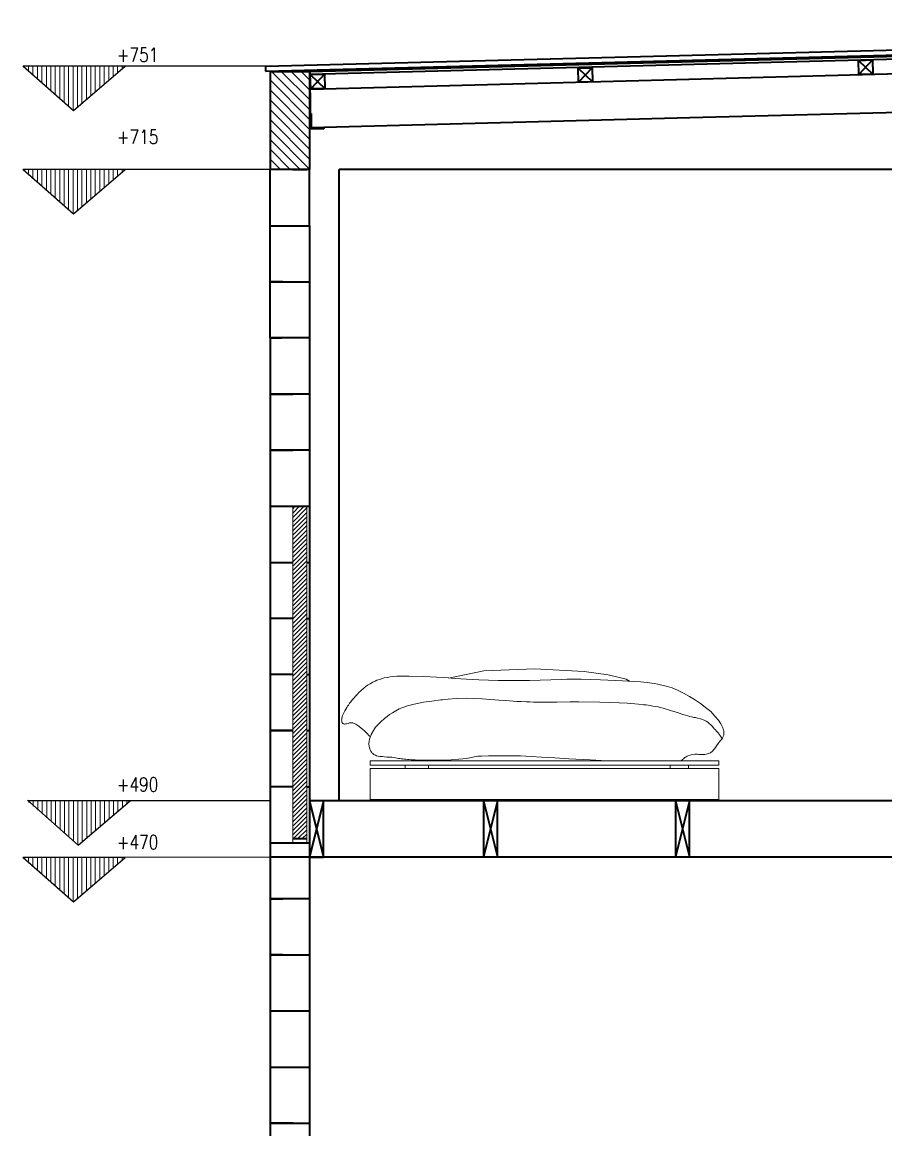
# Model space of a CAD drawing. Header units: metres. Extents: x -90 to 10476, y -9 to 23.
# Drawn here: x -34.827 to -31.748, y 8.623 to 12.574 of the extents above; entities that cross this region are included whole.
import ezdxf

# ---------------------------------------------------------------- set-up
doc = ezdxf.new("R2010")
doc.units = ezdxf.units.M
doc.header["$LTSCALE"] = 5
doc.header["$MEASUREMENT"] = 0
for name, color, linetype, lineweight in [('A-ELEV-MBE1', 7, 'Continuous', 35), ('A-ELEV-PATT', 255, 'Continuous', 18), ('A-FURN', 253, 'Continuous', 18), ('A-SECT-MCUT', 7, 'Continuous', 35), ('A-SECT-PATT', 8, 'Continuous', 18)]:
    doc.layers.add(name, color=color, linetype=linetype, lineweight=lineweight)
doc.layers.add('quote', color=3, linetype='Continuous')
doc.styles.add('E-ROMANS', font='romans.shx', dxfattribs={"width": 0.8})

msp = doc.modelspace()

# ---------------------------------------------------------------- hatches: boundary and pattern name
at = {"layer": 'A-ELEV-PATT'}
h = msp.add_hatch(dxfattribs=at)
h.set_pattern_fill('ANSI31', color=256, scale=0.005, angle=225, style=0)
h.set_pattern_definition([(270, (169.840012, -119.407307), (0.015875, -4e-17), [])])
h.paths.add_polyline_path([(-34.8273, 12.4163), (-34.6433, 12.2577), (-34.4594, 12.4163)])
h = msp.add_hatch(dxfattribs=at)
h.set_pattern_fill('ANSI31', color=256, scale=0.005, angle=225, style=0)
h.set_pattern_definition([(270, (169.840012, -119.77562), (0.015875, -4e-17), [])])
h.paths.add_polyline_path([(-34.8273, 12.048), (-34.6433, 11.8894), (-34.4594, 12.048)])
h = msp.add_hatch(dxfattribs=at)
h.set_pattern_fill('ANSI31', color=256, scale=0.005, angle=225, style=0)
h.set_pattern_definition([(270, (169.857104, -122.02636), (0.015875, -4e-17), [])])
h.paths.add_polyline_path([(-34.8103, 9.7972), (-34.6263, 9.6387), (-34.4423, 9.7972)])
h = msp.add_hatch(dxfattribs=at)
h.set_pattern_fill('ANSI31', color=256, scale=0.005, angle=225, style=0)
h.set_pattern_definition([(270, (169.840012, -122.22933), (0.015875, -4e-17), [])])
h.paths.add_polyline_path([(-34.8273, 9.5943), (-34.6433, 9.4357), (-34.4594, 9.5943)])
at = {"layer": 'A-SECT-PATT'}
h = msp.add_hatch(dxfattribs=at)
h.set_pattern_fill('ANSI31', color=256, scale=0.2, angle=90, style=0)
h.set_pattern_definition([(135, (-41.889796, 1.858333), (-0.01767767, -0.01767767), [])])
h.paths.add_polyline_path([(-33.9424, 12.398), (-33.9424, 12.048), (-33.8376, 12.048), (-33.8126, 12.0481), (-33.8126, 12.048), (-33.8024, 12.048), (-33.8024, 12.398)])
h = msp.add_hatch(dxfattribs=at)
h.set_pattern_fill('ANSI31', color=256, scale=0.0035, angle=90, style=0)
h.set_pattern_definition([(45, (-58.027233, -16.343878), (-0.007857724, 0.007857724), [])])
h.paths.add_polyline_path([(-33.8126, 10.8468), (-33.8626, 10.847), (-33.8626, 9.662), (-33.8126, 9.662)])

# ---------------------------------------------------------------- linework, layer by layer
at = {"layer": 'A-ELEV-MBE1'}
for p, q in [((-33.9595, 12.4163), (-27.909, 12.5735)), ((-33.9591, 12.3983), (-27.9086, 12.5555)), ((-33.9595, 12.4163), (-33.9591, 12.3983)), ((-32.4498, 12.3707), (-30.9543, 12.4095)), ((-33.8013, 12.398), (-33.8024, 12.398)), ((-33.8013, 12.398), (-33.8004, 12.2474)), ((-33.7981, 12.3343), (-32.4491, 12.3707)), ((-33.8004, 12.2474), (-33.7967, 12.2474)), ((-33.7967, 12.2474), (-33.7967, 12.198)), ((-32.4462, 12.233), (-30.9554, 12.2717)), ((-33.8015, 12.2441), (-33.7985, 12.2441)), ((-33.7967, 12.198), (-32.4462, 12.233)), ((-33.7515, 12.1971), (-33.7515, 12.1941)), ((-33.9426, 11.8472), (-33.9426, 12.048)), ((-33.8626, 12.0479), (-33.8126, 12.0481)), ((-33.8024, 11.8472), (-33.8023, 12.0481)), ((-33.6975, 9.7972), (-33.6975, 12.048)), ((-32.4474, 12.048), (-33.6975, 12.048)), ((-31.6475, 12.048), (-32.4475, 12.048)), ((-33.9426, 11.6472), (-33.9426, 11.8472)), ((-33.9426, 11.8472), (-33.8024, 11.8472)), ((-33.8024, 11.8472), (-33.8024, 11.2472)), ((-33.9426, 11.4472), (-33.9426, 11.6472)), ((-33.9426, 11.6472), (-33.8024, 11.6472)), ((-33.8973, 11.6472), (-33.9426, 11.6472)), ((-33.8024, 11.4472), (-33.9426, 11.4472)), ((-33.9424, 8.4472), (-33.9424, 11.4472)), ((-33.9424, 11.4472), (-33.9024, 11.4472)), ((-33.8973, 11.4472), (-33.9424, 11.4472)), ((-33.9424, 11.2472), (-33.8626, 11.2472)), ((-33.8024, 11.2472), (-33.9424, 11.2472)), ((-33.8024, 11.2472), (-33.8024, 11.0472)), ((-33.9424, 11.0472), (-33.8626, 11.0472)), ((-33.8024, 11.0472), (-33.9424, 11.0472)), ((-33.8024, 11.0472), (-33.8024, 10.8472)), ((-33.9424, 10.847), (-33.8626, 10.847)), ((-33.8626, 10.847), (-33.8126, 10.847)), ((-33.8126, 10.847), (-33.8024, 10.847)), ((-33.8024, 10.8472), (-33.8024, 9.4472)), ((-33.9424, 10.6472), (-33.8626, 10.6472)), ((-33.8126, 10.6472), (-33.8024, 10.6472)), ((-33.8626, 10.4472), (-33.9424, 10.4472)), ((-33.8126, 10.4472), (-33.8024, 10.4472)), ((-33.8626, 10.2472), (-33.9424, 10.2472)), ((-33.8126, 10.2472), (-33.8024, 10.2472)), ((-33.8626, 10.0472), (-33.9424, 10.0472)), ((-33.9424, 10.0472), (-33.8626, 10.0472)), ((-33.8126, 10.0472), (-33.8024, 10.0472)), ((-33.8626, 9.8472), (-33.9424, 9.8472)), ((-33.8126, 9.8471), (-33.8024, 9.8471)), ((-33.8024, 9.8172), (-33.8024, 9.7972)), ((-32.3975, 9.7972), (-33.8024, 9.7972)), ((-32.3975, 9.7972), (-32.4475, 9.7972)), ((-31.6475, 9.7972), (-32.3975, 9.7972)), ((-33.9424, 9.6472), (-33.8126, 9.647)), ((-33.8626, 9.662), (-33.8126, 9.662)), ((-33.8126, 9.647), (-33.8024, 9.647)), ((-27.9021, 9.5956), (-33.9424, 9.5956)), ((-33.9424, 9.4472), (-33.8973, 9.4472)), ((-33.8024, 9.4472), (-33.9424, 9.4472)), ((-33.8024, 9.4472), (-33.8024, 9.2472)), ((-33.8973, 9.2472), (-33.9424, 9.2472)), ((-33.9424, 9.2472), (-33.8024, 9.2472)), ((-33.8024, 9.2472), (-33.8024, 9.0472)), ((-33.8024, 9.0472), (-33.9424, 9.0472)), ((-33.8024, 9.0472), (-33.8024, 8.8472)), ((-33.9424, 8.8472), (-33.8024, 8.8472)), ((-33.8024, 8.8472), (-33.8024, 8.4472)), ((-33.8626, 8.6472), (-33.9424, 8.6472)), ((-33.9424, 8.6472), (-33.8024, 8.6472))]:
    msp.add_line(p, q, dxfattribs=at)
for points in [[(-33.8015, 12.2441), (-33.8015, 12.1941), (-33.7515, 12.1941), (-33.7515, 12.1941)], [(-33.7985, 12.2441), (-33.7985, 12.1971), (-33.7515, 12.1971)]]:
    msp.add_lwpolyline(points, dxfattribs=at)
at = {"layer": 'A-FURN'}
for p, q in [((-33.8626, 10.847), (-33.8626, 10.6847)), ((-33.8126, 9.662), (-33.8126, 10.847)), ((-33.8626, 10.6847), (-33.8626, 9.662)), ((-33.5523, 10.2299), (-33.5434, 10.2332)), ((-33.5434, 10.2332), (-33.5366, 10.2349)), ((-33.5366, 10.2349), (-33.5246, 10.2368)), ((-33.5246, 10.2368), (-33.5151, 10.2386)), ((-33.5151, 10.2386), (-33.505, 10.2397)), ((-33.505, 10.2397), (-33.4917, 10.2408)), ((-33.4917, 10.2408), (-33.4475, 10.2417)), ((-33.4475, 10.2417), (-33.3964, 10.2404)), ((-33.3964, 10.2404), (-33.3498, 10.2378)), ((-33.3498, 10.2378), (-33.3237, 10.2363)), ((-33.3237, 10.2363), (-33.3073, 10.2353)), ((-33.3073, 10.2347), (-33.1812, 10.2598)), ((-33.3073, 10.2353), (-33.2971, 10.2344)), ((-33.2971, 10.2344), (-33.2832, 10.2331)), ((-33.2832, 10.2331), (-33.2635, 10.2314)), ((-33.2635, 10.2314), (-33.2232, 10.2293)), ((-33.1812, 10.2598), (-33.0006, 10.2675)), ((-33.0006, 10.2675), (-32.8231, 10.2583)), ((-32.8231, 10.2583), (-32.7376, 10.246)), ((-32.7376, 10.246), (-32.6733, 10.2306)), ((-33.6278, 10.1815), (-33.6174, 10.1913)), ((-33.6174, 10.1913), (-33.6076, 10.1997)), ((-33.6076, 10.1997), (-33.5958, 10.2087)), ((-33.5958, 10.2087), (-33.5865, 10.2145)), ((-33.5865, 10.2145), (-33.5771, 10.2204)), ((-33.5771, 10.2204), (-33.569, 10.2239)), ((-33.569, 10.2239), (-33.5628, 10.2266)), ((-33.5628, 10.2266), (-33.5523, 10.2299)), ((-33.2232, 10.2293), (-33.1985, 10.2278)), ((-33.1985, 10.2278), (-33.13, 10.2259)), ((-33.13, 10.2259), (-33.0183, 10.2259)), ((-33.0183, 10.2259), (-32.9037, 10.2298)), ((-32.9037, 10.2298), (-32.885, 10.2303)), ((-32.885, 10.2303), (-32.8336, 10.2304)), ((-32.8336, 10.2304), (-32.7654, 10.2278)), ((-32.7654, 10.2278), (-32.6867, 10.2246)), ((-32.6867, 10.2246), (-32.647, 10.2225)), ((-32.6733, 10.2306), (-32.6615, 10.2233)), ((-32.647, 10.2225), (-32.6228, 10.2213)), ((-32.6228, 10.2213), (-32.5989, 10.2186)), ((-32.5989, 10.2186), (-32.5734, 10.2152)), ((-32.5734, 10.2152), (-32.5613, 10.2131)), ((-32.5613, 10.2131), (-32.5269, 10.2048)), ((-32.5269, 10.2048), (-32.5102, 10.1994)), ((-32.5102, 10.1994), (-32.4905, 10.1911)), ((-33.6553, 10.1495), (-33.649, 10.1576)), ((-33.649, 10.1576), (-33.6449, 10.1625)), ((-33.6449, 10.1625), (-33.6374, 10.1708)), ((-33.6374, 10.1708), (-33.6316, 10.1772)), ((-33.6316, 10.1772), (-33.6278, 10.1815)), ((-33.3671, 10.1525), (-33.3963, 10.1491)), ((-33.3348, 10.1563), (-33.3671, 10.1525)), ((-33.3283, 10.1569), (-33.3348, 10.1563)), ((-33.3089, 10.1588), (-33.3283, 10.1569)), ((-33.2784, 10.1611), (-33.3089, 10.1588)), ((-33.2435, 10.1625), (-33.2784, 10.1611)), ((-33.2182, 10.1622), (-33.2435, 10.1625)), ((-33.1874, 10.1604), (-33.2182, 10.1622)), ((-33.1565, 10.1581), (-33.1874, 10.1604)), ((-33.1283, 10.1559), (-33.1565, 10.1581)), ((-33.1025, 10.1541), (-33.1283, 10.1559)), ((-33.0633, 10.1512), (-33.1025, 10.1541)), ((-32.4905, 10.1911), (-32.4663, 10.1792)), ((-32.4663, 10.1792), (-32.4479, 10.1687)), ((-32.4479, 10.1687), (-32.4301, 10.1576)), ((-32.4301, 10.1576), (-32.4092, 10.1432)), ((-33.682, 10.1079), (-33.6795, 10.113)), ((-33.6795, 10.113), (-33.6772, 10.1177)), ((-33.6772, 10.1177), (-33.6737, 10.1234)), ((-33.6737, 10.1234), (-33.6701, 10.129)), ((-33.6701, 10.129), (-33.6669, 10.1338)), ((-33.6669, 10.1338), (-33.6642, 10.1377)), ((-33.6642, 10.1377), (-33.6597, 10.1444)), ((-33.6597, 10.1444), (-33.6553, 10.1495)), ((-33.4827, 10.1253), (-33.5072, 10.1108)), ((-33.4706, 10.1296), (-33.4827, 10.1253)), ((-33.4534, 10.1356), (-33.4706, 10.1296)), ((-33.4442, 10.1383), (-33.4534, 10.1356)), ((-33.4294, 10.142), (-33.4442, 10.1383)), ((-33.3963, 10.1491), (-33.4294, 10.142)), ((-33.0478, 10.1505), (-33.0633, 10.1512)), ((-33.0305, 10.1497), (-33.0478, 10.1505)), ((-33.0175, 10.1493), (-33.0305, 10.1497)), ((-33.0046, 10.1491), (-33.0175, 10.1493)), ((-32.993, 10.1489), (-33.0046, 10.1491)), ((-32.9836, 10.1489), (-32.993, 10.1489)), ((-32.9643, 10.1488), (-32.9836, 10.1489)), ((-32.9214, 10.1489), (-32.9643, 10.1488)), ((-32.8735, 10.1493), (-32.9214, 10.1489)), ((-32.8428, 10.1494), (-32.8735, 10.1493)), ((-32.7679, 10.1488), (-32.8428, 10.1494)), ((-32.699, 10.1467), (-32.7679, 10.1488)), ((-32.6705, 10.1452), (-32.699, 10.1467)), ((-32.6303, 10.1419), (-32.6705, 10.1452)), ((-32.6122, 10.1396), (-32.6303, 10.1419)), ((-32.6022, 10.1385), (-32.6122, 10.1396)), ((-32.5881, 10.1363), (-32.6022, 10.1385)), ((-32.5784, 10.1348), (-32.5881, 10.1363)), ((-32.5599, 10.1318), (-32.5784, 10.1348)), ((-32.5524, 10.1298), (-32.5599, 10.1318)), ((-32.5422, 10.1271), (-32.5524, 10.1298)), ((-32.5306, 10.124), (-32.5422, 10.1271)), ((-32.5225, 10.1216), (-32.5306, 10.124)), ((-32.5117, 10.118), (-32.5225, 10.1216)), ((-32.4995, 10.1142), (-32.5117, 10.118)), ((-32.4868, 10.11), (-32.4995, 10.1142)), ((-32.4092, 10.1432), (-32.3866, 10.126)), ((-32.3866, 10.126), (-32.3721, 10.1149)), ((-32.3721, 10.1149), (-32.3574, 10.0989)), ((-33.6882, 10.0848), (-33.688, 10.088)), ((-33.6881, 10.0824), (-33.6882, 10.0848)), ((-33.6881, 10.082), (-33.6881, 10.0824)), ((-33.6877, 10.0794), (-33.6881, 10.082)), ((-33.688, 10.088), (-33.6875, 10.0915)), ((-33.6871, 10.0772), (-33.6877, 10.0794)), ((-33.6875, 10.0915), (-33.6866, 10.0952)), ((-33.6861, 10.0753), (-33.6871, 10.0772)), ((-33.6866, 10.0952), (-33.686, 10.0981)), ((-33.685, 10.0737), (-33.6861, 10.0753)), ((-33.686, 10.0981), (-33.6846, 10.1014)), ((-33.6837, 10.0725), (-33.685, 10.0737)), ((-33.6846, 10.1014), (-33.6838, 10.1034)), ((-33.6838, 10.1034), (-33.682, 10.1079)), ((-33.6654, 10.0728), (-33.6714, 10.0713)), ((-33.66, 10.0743), (-33.6654, 10.0728)), ((-33.6557, 10.075), (-33.66, 10.0743)), ((-33.6534, 10.0752), (-33.6557, 10.075)), ((-33.6477, 10.0744), (-33.6534, 10.0752)), ((-33.6534, 10.0752), (-33.6534, 10.0752)), ((-33.6441, 10.073), (-33.6477, 10.0744)), ((-33.6381, 10.07), (-33.6441, 10.073)), ((-33.5488, 10.078), (-33.5562, 10.0704)), ((-33.5352, 10.0903), (-33.5488, 10.078)), ((-33.5264, 10.0974), (-33.5352, 10.0903)), ((-33.517, 10.1043), (-33.5264, 10.0974)), ((-33.5072, 10.1108), (-33.517, 10.1043)), ((-32.4793, 10.1075), (-32.4868, 10.11)), ((-32.4716, 10.105), (-32.4793, 10.1075)), ((-32.4623, 10.1021), (-32.4716, 10.105)), ((-32.4542, 10.0995), (-32.4623, 10.1021)), ((-32.4472, 10.0979), (-32.4542, 10.0995)), ((-32.4403, 10.0963), (-32.4472, 10.0979)), ((-32.436, 10.0953), (-32.4403, 10.0963)), ((-32.4319, 10.0944), (-32.436, 10.0953)), ((-32.4269, 10.0935), (-32.4319, 10.0944)), ((-32.4199, 10.0917), (-32.4269, 10.0935)), ((-32.409, 10.089), (-32.4199, 10.0917)), ((-32.399, 10.0859), (-32.409, 10.089)), ((-32.3952, 10.0848), (-32.399, 10.0859)), ((-32.3887, 10.0812), (-32.3952, 10.0848)), ((-32.3829, 10.0774), (-32.3887, 10.0812)), ((-32.3776, 10.0728), (-32.3829, 10.0774)), ((-32.3722, 10.0678), (-32.3776, 10.0728)), ((-32.3574, 10.0989), (-32.3445, 10.0849)), ((-32.3445, 10.0849), (-32.3361, 10.071)), ((-33.6821, 10.0715), (-33.6837, 10.0725)), ((-33.6804, 10.0709), (-33.6821, 10.0715)), ((-33.6785, 10.0706), (-33.6804, 10.0709)), ((-33.6764, 10.0706), (-33.6785, 10.0706)), ((-33.674, 10.0708), (-33.6764, 10.0706)), ((-33.6714, 10.0713), (-33.674, 10.0708)), ((-33.63, 10.0653), (-33.6381, 10.07)), ((-33.6198, 10.0576), (-33.63, 10.0653)), ((-33.6056, 10.0449), (-33.6198, 10.0576)), ((-33.5993, 10.0386), (-33.6056, 10.0449)), ((-33.5883, 10.0275), (-33.5993, 10.0386)), ((-33.5742, 10.0478), (-33.5825, 10.0331)), ((-33.567, 10.0593), (-33.5742, 10.0478)), ((-33.5562, 10.0704), (-33.567, 10.0593)), ((-32.3661, 10.0613), (-32.3722, 10.0678)), ((-32.3635, 10.0581), (-32.3661, 10.0613)), ((-32.3588, 10.0528), (-32.3635, 10.0581)), ((-32.3555, 10.0493), (-32.3588, 10.0528)), ((-32.3533, 10.0468), (-32.3555, 10.0493)), ((-32.3495, 10.0431), (-32.3533, 10.0468)), ((-32.3449, 10.038), (-32.3495, 10.0431)), ((-32.3431, 10.0356), (-32.3449, 10.038)), ((-32.3398, 10.0312), (-32.3431, 10.0356)), ((-32.3361, 10.071), (-32.33, 10.0591)), ((-32.33, 10.0591), (-32.329, 10.0568)), ((-32.329, 10.0568), (-32.3273, 10.0524)), ((-32.3273, 10.0524), (-32.3265, 10.0495)), ((-32.3265, 10.0495), (-32.3254, 10.0455)), ((-32.3254, 10.0335), (-32.3258, 10.0313)), ((-32.3254, 10.0455), (-32.3252, 10.0422)), ((-32.3249, 10.0378), (-32.3254, 10.0335)), ((-32.3252, 10.0422), (-32.3249, 10.0378)), ((-33.5898, 10.01), (-33.5916, 10.0014)), ((-33.5916, 10.0014), (-33.5899, 9.9896)), ((-33.5884, 10.0167), (-33.5898, 10.01)), ((-33.5825, 10.0331), (-33.5884, 10.0167)), ((-33.5855, 10.0259), (-33.5883, 10.0275)), ((-32.3451, 10.0012), (-32.3512, 9.9923)), ((-32.3419, 10.0055), (-32.3451, 10.0012)), ((-32.3371, 10.0115), (-32.3419, 10.0055)), ((-32.337, 10.0275), (-32.3398, 10.0312)), ((-32.3363, 10.0126), (-32.3371, 10.0115)), ((-32.3345, 10.0234), (-32.337, 10.0275)), ((-32.333, 10.0168), (-32.3363, 10.0126)), ((-32.3331, 10.0198), (-32.3345, 10.0234)), ((-32.333, 10.0168), (-32.3331, 10.0198)), ((-32.3307, 10.02), (-32.333, 10.0168)), ((-32.329, 10.0228), (-32.3307, 10.02)), ((-32.3287, 10.0236), (-32.329, 10.0228)), ((-32.3275, 10.0262), (-32.3287, 10.0236)), ((-32.3265, 10.029), (-32.3275, 10.0262)), ((-32.3258, 10.0313), (-32.3265, 10.029)), ((-33.5899, 9.9896), (-33.5893, 9.987)), ((-33.5893, 9.987), (-33.5891, 9.9859)), ((-33.5891, 9.9859), (-33.5879, 9.9816)), ((-33.5879, 9.9816), (-33.5869, 9.9792)), ((-33.5869, 9.9792), (-33.5857, 9.9764)), ((-33.5857, 9.9764), (-33.5846, 9.9742)), ((-33.5846, 9.9742), (-33.5833, 9.9724)), ((-33.5833, 9.9724), (-33.5828, 9.9717)), ((-33.5828, 9.9717), (-33.5804, 9.9687)), ((-33.5804, 9.9687), (-33.5791, 9.9671)), ((-33.5791, 9.9671), (-33.5771, 9.9655)), ((-33.5771, 9.9655), (-33.5729, 9.9624)), ((-33.5729, 9.9624), (-33.571, 9.9611)), ((-33.571, 9.9611), (-33.568, 9.9598)), ((-33.568, 9.9598), (-33.5636, 9.9576)), ((-33.5636, 9.9576), (-33.5581, 9.9565)), ((-33.5581, 9.9565), (-33.5517, 9.9552)), ((-33.5517, 9.9552), (-33.548, 9.9548)), ((-33.548, 9.9548), (-33.5467, 9.9546)), ((-33.5467, 9.9546), (-33.5428, 9.9542)), ((-33.2161, 9.9532), (-33.2009, 9.9554)), ((-33.2009, 9.9554), (-33.1898, 9.9564)), ((-33.1898, 9.9564), (-33.165, 9.9574)), ((-33.165, 9.9574), (-33.1402, 9.9576)), ((-33.1402, 9.9576), (-33.1248, 9.9577)), ((-33.1248, 9.9577), (-33.1093, 9.9576)), ((-33.1093, 9.9576), (-33.0727, 9.9572)), ((-33.0727, 9.9572), (-33.0596, 9.957)), ((-33.0596, 9.957), (-33.051, 9.9569)), ((-33.051, 9.9569), (-33.0126, 9.9547)), ((-33.0126, 9.9547), (-32.9754, 9.9526)), ((-32.4557, 9.9557), (-32.4628, 9.9516)), ((-32.454, 9.9566), (-32.4557, 9.9557)), ((-32.4458, 9.9597), (-32.454, 9.9566)), ((-32.4378, 9.9615), (-32.4458, 9.9597)), ((-32.4284, 9.9626), (-32.4378, 9.9615)), ((-32.4199, 9.9626), (-32.4284, 9.9626)), ((-32.4144, 9.9622), (-32.4199, 9.9626)), ((-32.4098, 9.962), (-32.4144, 9.9622)), ((-32.4056, 9.9619), (-32.4098, 9.962)), ((-32.3997, 9.9619), (-32.4056, 9.9619)), ((-32.3927, 9.9624), (-32.3997, 9.9619)), ((-32.3885, 9.9629), (-32.3927, 9.9624)), ((-32.3836, 9.964), (-32.3885, 9.9629)), ((-32.3732, 9.9684), (-32.3836, 9.964)), ((-32.366, 9.9739), (-32.3732, 9.9684)), ((-32.3552, 9.9864), (-32.366, 9.9739)), ((-32.3512, 9.9923), (-32.3552, 9.9864)), ((-33.5428, 9.9542), (-33.5348, 9.9536)), ((-33.5348, 9.9536), (-33.5268, 9.953)), ((-33.5268, 9.953), (-33.5228, 9.9529)), ((-33.5228, 9.9529), (-33.5181, 9.9526)), ((-33.5181, 9.9526), (-33.5137, 9.9523)), ((-33.5137, 9.9523), (-33.5087, 9.9519)), ((-33.5087, 9.9519), (-33.5038, 9.9512)), ((-33.5038, 9.9512), (-33.4962, 9.95)), ((-33.4962, 9.95), (-33.4908, 9.9491)), ((-33.4908, 9.9491), (-33.4855, 9.9481)), ((-33.4855, 9.9481), (-33.4808, 9.9474)), ((-33.4808, 9.9474), (-33.4758, 9.9466)), ((-33.4758, 9.9466), (-33.4701, 9.9459)), ((-33.4701, 9.9459), (-33.465, 9.9453)), ((-33.465, 9.9453), (-33.4594, 9.9448)), ((-33.4615, 9.9237), (-33.4615, 9.9122)), ((-33.4594, 9.9448), (-33.4528, 9.9443)), ((-33.4528, 9.9443), (-33.4479, 9.9437)), ((-33.4479, 9.9437), (-33.4399, 9.9433)), ((-33.4399, 9.9433), (-33.4331, 9.9429)), ((-33.4331, 9.9429), (-33.4262, 9.9426)), ((-33.4262, 9.9426), (-33.416, 9.9423)), ((-33.416, 9.9423), (-33.4049, 9.942)), ((-33.4049, 9.942), (-33.3708, 9.9418)), ((-33.3785, 9.9237), (-33.3785, 9.9122)), ((-33.3708, 9.9418), (-33.3402, 9.9421)), ((-33.3402, 9.9421), (-33.323, 9.9423)), ((-33.323, 9.9423), (-33.2975, 9.9426)), ((-33.2975, 9.9426), (-33.2702, 9.9447)), ((-33.2702, 9.9447), (-33.2414, 9.9481)), ((-33.2414, 9.9481), (-33.2161, 9.9532)), ((-32.9754, 9.9526), (-32.9277, 9.9498)), ((-32.9277, 9.9498), (-32.878, 9.947)), ((-32.878, 9.947), (-32.8026, 9.9427)), ((-32.8026, 9.9427), (-32.782, 9.9415)), ((-32.782, 9.9415), (-32.7627, 9.9404)), ((-32.7627, 9.9404), (-32.7546, 9.9399)), ((-32.7546, 9.9399), (-32.7546, 9.9399)), ((-32.7546, 9.9399), (-32.7546, 9.9399)), ((-32.5165, 9.9237), (-32.5165, 9.9122)), ((-32.4766, 9.9412), (-32.4769, 9.9399)), ((-32.4753, 9.9423), (-32.4766, 9.9412)), ((-32.4738, 9.9435), (-32.4753, 9.9423)), ((-32.4686, 9.9478), (-32.4738, 9.9435)), ((-32.4648, 9.9509), (-32.4686, 9.9478)), ((-32.4628, 9.9516), (-32.4648, 9.9509)), ((-32.4512, 9.9237), (-32.4512, 9.9122)), ((-33.8626, 9.662), (-33.8626, 9.6471)), ((-33.8626, 9.6471), (-33.8126, 9.647)), ((-33.8126, 9.647), (-33.8126, 9.662))]:
    msp.add_line(p, q, dxfattribs=at)
for points in [[(-33.586, 9.9399), (-33.586, 9.9237), (-32.3438, 9.9237), (-32.3438, 9.9399), (-33.586, 9.9399)], [(-33.586, 9.9122), (-33.586, 9.8015), (-32.3438, 9.8015), (-32.3438, 9.9122), (-33.586, 9.9122)]]:
    msp.add_lwpolyline(points, dxfattribs=at)
at = {"layer": 'A-SECT-MCUT'}
for p, q in [((-33.8014, 12.388), (-30.9312, 12.4624)), ((-33.8013, 12.398), (-30.9311, 12.4724)), ((-32.8447, 12.41), (-32.7934, 12.3604)), ((-32.7947, 12.4112), (-32.8433, 12.3591)), ((-31.845, 12.4373), (-31.7937, 12.3877)), ((-31.795, 12.4386), (-31.8437, 12.3864)), ((-33.7999, 12.3866), (-33.7486, 12.3371)), ((-33.7499, 12.3879), (-33.7986, 12.3358)), ((-33.7524, 9.7972), (-33.8024, 9.5956)), ((-33.8024, 9.7972), (-33.7524, 9.5956)), ((-33.1325, 9.7972), (-33.1825, 9.5972)), ((-33.1825, 9.7972), (-33.1325, 9.5972)), ((-32.4475, 9.7972), (-32.4975, 9.5972)), ((-32.4975, 9.7972), (-32.4475, 9.5972))]:
    msp.add_line(p, q, dxfattribs=at)
for points in [[(-32.8447, 12.41), (-32.7947, 12.4112), (-32.7934, 12.3604), (-32.8433, 12.3591)], [(-31.845, 12.4373), (-31.795, 12.4386), (-31.7937, 12.3877), (-31.8437, 12.3864)], [(-33.9424, 12.398), (-33.8024, 12.398), (-33.8024, 12.048), (-33.9424, 12.048)], [(-33.7999, 12.3866), (-33.7499, 12.3879), (-33.7486, 12.3371), (-33.7986, 12.3358)], [(-33.7524, 9.7972), (-33.8024, 9.7972), (-33.8024, 9.5956), (-33.7524, 9.5956)], [(-33.1325, 9.7972), (-33.1825, 9.7972), (-33.1825, 9.5972), (-33.1325, 9.5972)], [(-32.4475, 9.7972), (-32.4975, 9.7972), (-32.4975, 9.5972), (-32.4475, 9.5972)]]:
    msp.add_lwpolyline(points, close=True, dxfattribs=at)
at = {"layer": 'quote'}
for p, q in [((-34.8249, 12.418), (-34.6444, 12.2581)), ((-34.4595, 12.4163), (-34.8229, 12.4163)), ((-34.6444, 12.2581), (-34.4595, 12.4163)), ((-33.9595, 12.4163), (-34.4595, 12.4163)), ((-34.8249, 12.0497), (-34.6444, 11.8898)), ((-34.4595, 12.048), (-34.8229, 12.048)), ((-34.6444, 11.8898), (-34.4595, 12.048)), ((-33.9424, 12.048), (-34.4595, 12.048)), ((-34.8078, 9.799), (-34.6273, 9.6391)), ((-34.4424, 9.7972), (-34.8058, 9.7972)), ((-34.6273, 9.6391), (-34.4424, 9.7972)), ((-33.9424, 9.7972), (-34.4424, 9.7972)), ((-34.8249, 9.596), (-34.6444, 9.4361)), ((-34.4595, 9.5943), (-34.8229, 9.5943)), ((-34.6444, 9.4361), (-34.4595, 9.5943)), ((-33.9424, 9.5956), (-34.4595, 9.5943))]:
    msp.add_line(p, q, dxfattribs=at)

# ---------------------------------------------------------------- texts
at = {"layer": 'quote', "char_height": 0.05, "attachment_point": 1, "style": 'E-ROMANS'}
for s, insert in [('+751', (-34.4892, 12.4824)), ('+715', (-34.489, 12.1891))]:
    msp.add_mtext(s, dxfattribs=dict(at, insert=insert))
for s, width, insert in [('+490', 0.005937, (-34.4894, 9.8798)), ('+470', 0.002532, (-34.4894, 9.6741))]:
    msp.add_mtext_dynamic_manual_height_columns(s, width=width, gutter_width=9, heights=[0], dxfattribs=dict(at, insert=insert))

doc.saveas('drawing.dxf')
